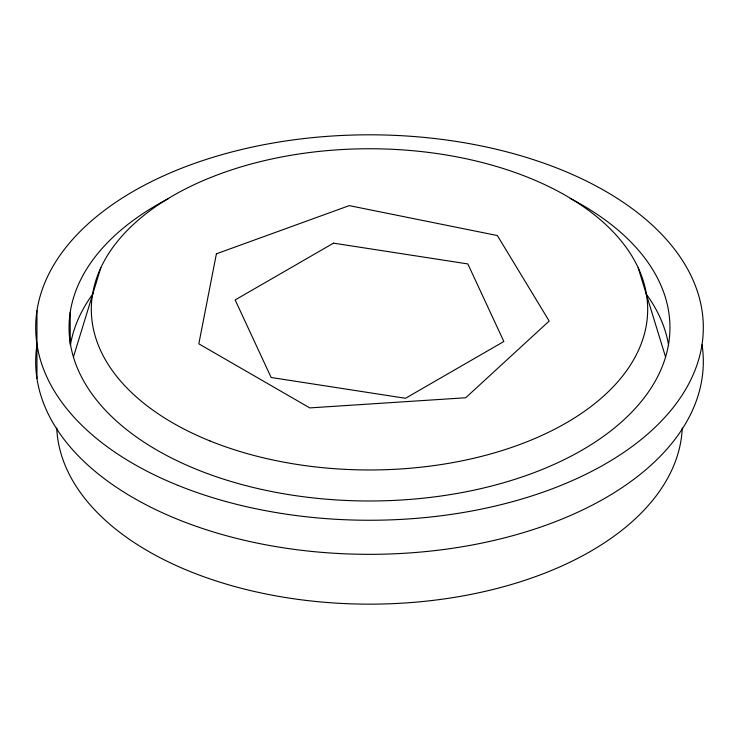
<?xml version="1.0" encoding="UTF-8"?>
<svg xmlns="http://www.w3.org/2000/svg" width="739" height="739" viewBox="0 0 739 739"><rect width="100%" height="100%" fill="white"/><g stroke="black" fill="none" stroke-linecap="round" stroke-linejoin="round"><path stroke-width="1.11" d="M73.41 357.085L100.8 267.795M638.2 267.795L665.59 357.085M70.205 312.412L70.205 344.217M36.95 310.731L36.95 378.396M682.263 428.038A312.865 180.63 0 0 1 369.5 604.151A312.865 180.63 0 0 1 56.737 428.038M570.249 198.477A300.44 173.453 0 0 1 585.704 447.973A300.44 173.453 0 0 1 153.296 447.973A300.44 173.453 0 0 1 168.751 198.477M702.05 344.808A333.825 192.731 0 0 1 369.5 554.333A333.825 192.731 0 0 1 36.95 344.808M70.381 345.372A300.44 173.453 0 0 1 92.957 293.817M646.043 293.817A300.44 173.453 0 0 1 668.619 345.372M216.398 253.819L198.828 343.838L309.78 407.9L465.699 397.758L549.179 321.049L497.356 235.547L349.251 205.627L216.398 253.819M333.501 243.149L235.15 299.932L271.148 377.5L405.499 398.284L503.85 341.501L467.852 263.934L333.501 243.149M209.941 440.924A278.187 160.612 0 0 0 646.625 323.359A278.187 160.612 0 0 0 251.934 163.799A278.187 160.612 0 0 0 209.941 440.924M178.025 485.403A333.825 192.731 0 0 0 702.05 344.328A333.825 192.731 0 0 0 228.425 152.862A333.825 192.731 0 0 0 178.025 485.403"/></g></svg>
